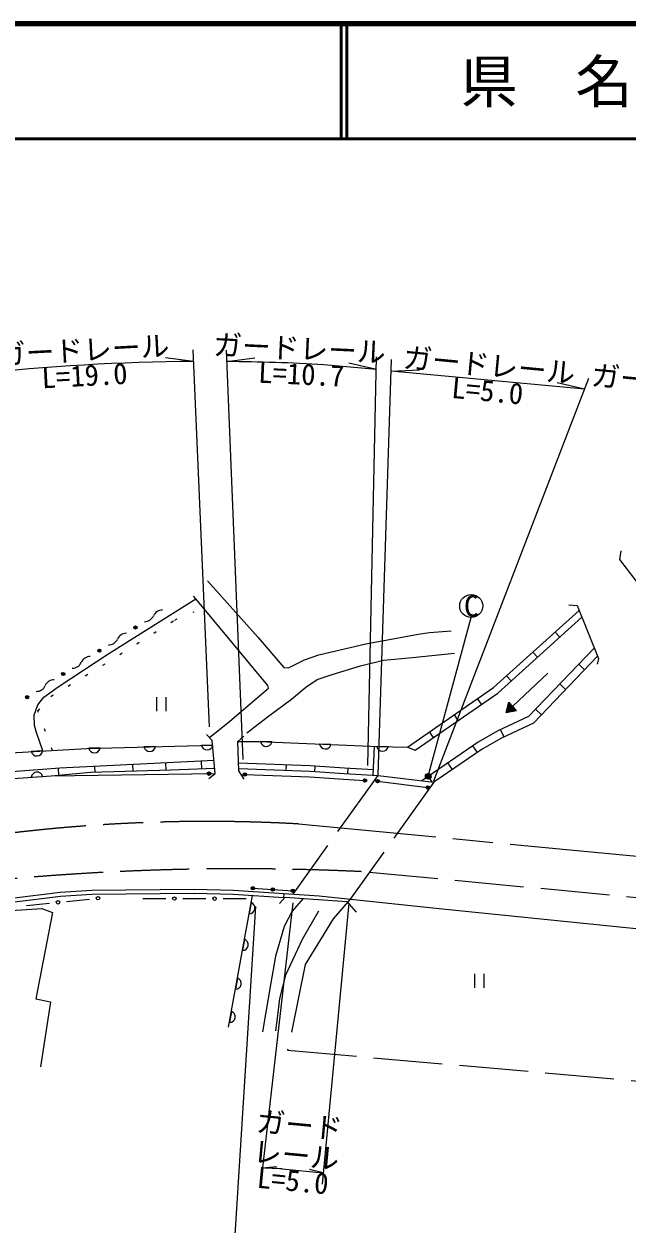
# Model space of a CAD drawing. Units: millimetres, scale not verified. Extents: x 40000 to 680000, y 20000 to 380000.
# Drawn here: x 270159 to 322622, y 275651 to 380000 of the extents above; entities that cross this region are included whole.
import ezdxf
from ezdxf.enums import TextEntityAlignment as Align

# ---------------------------------------------------------------- set-up
doc = ezdxf.new("R2010")
doc.units = ezdxf.units.MM
doc.header["$LTSCALE"] = 1000
for name, pattern in [('CHAIN', [18.5, 12, -1.5, 3.5, -1.5]), ('DASHED', [7.5, 6, -1.5]), ('DOTTED', [1.75, 0.25, -1.5])]:
    doc.linetypes.add(name, pattern=pattern)
for name, color, linetype, lineweight in [('M-BGD', 7, 'Continuous', 13), ('M-BMK', 2, 'CHAIN', 13), ('M-STR-HTXT', 7, 'Continuous', 13), ('M-STR-STRC', 7, 'Continuous', 13), ('M-TTL', 2, 'Continuous', 140), ('M-TTL-LINE', 7, 'Continuous', 50)]:
    doc.layers.add(name, color=color, linetype=linetype, lineweight=lineweight)
doc.layers.add('M-TTL-TXT', color=7, linetype='Continuous')
doc.styles.add('ＭＳ ゴシック', font='')
doc.styles.get('ＭＳ ゴシック').set_extended_font_data('MS Gothic')

msp = doc.modelspace()

# ---------------------------------------------------------------- hatches: boundary and pattern name
at = {"layer": 'M-BGD'}
for points in [[(279972, 327599, 0.41421), (279779, 327641, 0.41421), (279737, 327447, 1)], [(276833, 325578, 0.41421), (276640, 325620, 0.41421), (276598, 325426, 1)], [(273694, 323557, 0.41421), (273501, 323599, 0.41421), (273459, 323405, 1)], [(270555, 321536, 0.41421), (270362, 321578, 0.41421), (270320, 321384, 1)], [(312336, 321041), (312096, 320129), (313021, 320313)], [(286103, 314811, -1), (286403, 314811, -1)], [(289225, 314741, -1), (289525, 314741, -1)], [(299676, 314214, -1), (299976, 314214, -1)], [(300778, 314151, -1), (301078, 314151, -1)], [(305153, 313610, -1), (305453, 313610, -1)], [(289921, 304849, -1), (290221, 304849, -1)], [(291662, 304738, -1), (291962, 304738, -1)], [(293402, 304627, -1), (293702, 304627, -1)]]:
    msp.add_hatch(color=256, dxfattribs=at).paths.add_polyline_path(points)
at = {"layer": 'M-STR-HTXT'}
msp.add_hatch(color=256, dxfattribs=at).paths.add_polyline_path([(305507, 314754, -1), (305151, 314404, -0.41421), (305154, 314758, -0.41421)])

# ---------------------------------------------------------------- linework, layer by layer
at = {"layer": 'M-BGD'}
for p, q in [((316765, 326670), (316363, 327116)), ((314832, 324931), (314430, 325377)), ((312678, 320677), (315736, 323556)), ((318926, 323843), (318421, 324328)), ((312549, 322877), (312148, 323323)), ((317274, 322124), (316770, 322609)), ((281693, 321451), (281693, 320251)), ((282493, 321451), (282493, 320251)), ((309964, 320844), (309622, 321337)), ((312096, 320129), (312336, 321041)), ((313021, 320313), (312336, 321041)), ((315177, 319941), (314672, 320426)), ((307941, 319444), (307599, 319937)), ((312096, 320129), (313021, 320313)), ((305792, 317957), (305451, 318451)), ((311928, 318003), (311627, 318635)), ((286578, 317292), (285588, 317266)), ((291725, 317565), (290735, 317607)), ((296864, 317346), (295874, 317388)), ((309600, 316660), (309204, 317237)), ((271783, 316788), (270794, 316731)), ((276783, 317040), (275793, 317015)), ((281588, 317164), (280597, 317138)), ((300536, 314674), (300643, 317185)), ((301856, 317153), (300866, 317172)), ((273191, 314692), (273148, 315265)), ((276344, 314961), (276320, 315428)), ((279649, 315058), (279622, 315594)), ((282519, 315143), (282489, 315738)), ((285639, 315240), (285606, 315895)), ((292980, 315107), (292999, 315607)), ((295461, 315001), (295496, 315499)), ((298325, 314801), (298354, 315300)), ((307443, 315180), (307047, 315757)), ((270789, 314507), (271778, 314577)), ((272519, 314630), (286796, 314818)), ((300928, 314151), (305303, 313610)), ((305663, 314091), (305329, 314579)), ((290071, 304849), (293552, 304627)), ((273859, 303700), (275849, 303900)), ((280491, 303953), (282491, 303951)), ((283991, 303949), (285991, 303946)), ((287491, 303944), (289491, 303942)), ((287963, 292779), (290041, 304231)), ((292889, 304058), (292382, 303519)), ((292774, 304046), (292797, 304395)), ((292889, 304058), (298250, 303700)), ((298250, 303700), (299071, 302777)), ((270377, 303350), (272367, 303550)), ((289927, 303606), (289750, 302631)), ((289347, 300406), (289170, 299431)), ((309357, 297401), (309357, 296201)), ((310157, 297401), (310157, 296201)), ((288735, 297035), (288558, 296060)), ((288210, 294139), (288033, 293164))]:
    msp.add_line(p, q, dxfattribs=at)
at = {"layer": 'M-BGD', "linetype": 'DASHED'}
for p, q in [((300948, 314650), (293546, 304344)), ((305827, 314072), (298526, 303907)), ((492825, 287992), (299524, 306288)), ((293096, 290765), (327429, 287748))]:
    msp.add_line(p, q, dxfattribs=at)
at = {"layer": 'M-BGD'}
for points in [[(322081, 334176), (321962, 333425), (324635, 329962), (325244, 329842)], [(286110, 331592), (290528, 326662), (292757, 324056), (293166, 324015), (294576, 324707), (295798, 325157), (299886, 326093), (304452, 326951), (305438, 327096), (307326, 327233)], [(271789, 316789), (271239, 318398), (271064, 318997), (271051, 319906), (271356, 320790), (271882, 321452), (273120, 322371), (277553, 325273), (284337, 329509), (285117, 330025)], [(286285, 317944), (288074, 319386), (291421, 322255), (291382, 322487), (285117, 330025), (284919, 330243)], [(303528, 317120), (311002, 322292), (318460, 329002)], [(317560, 329478), (318280, 329446), (320151, 324828), (320018, 324344)], [(304186, 316846), (311375, 321820), (318699, 328411)], [(319780, 325743), (314064, 319793), (311391, 318523), (309658, 317548), (304772, 314197)], [(289532, 318372), (291429, 319812), (293424, 321302), (294668, 322321), (295679, 323002), (296963, 323438), (299422, 324176), (301445, 324679), (303964, 324910), (307613, 325280)], [(320068, 325032), (314480, 319216), (311713, 317901), (310028, 316953), (305827, 314072)], [(248633, 314375), (251263, 314763), (256704, 315493), (261201, 315914), (267972, 316568), (275606, 317010), (286578, 317292)], [(286233, 314393), (286796, 314818), (286544, 317685), (286026, 318203)], [(289320, 314325), (288846, 315054), (288768, 317612), (289296, 318066)], [(288768, 317612), (290620, 317612), (300996, 317170), (303528, 317120), (304186, 316846)], [(286696, 315950), (273279, 315275), (258812, 314187), (254876, 313753)], [(267181, 314250), (272519, 314630), (275932, 314949), (282946, 315155), (286756, 315276)], [(288825, 315762), (295069, 315530), (298032, 315318), (300557, 315173)], [(288840, 315261), (295042, 315030), (298000, 314819), (300972, 314649), (305827, 314072)], [(289375, 314741), (295015, 314531), (297968, 314320), (299826, 314214)], [(200410, 293736), (210707, 295439), (213338, 295954), (217172, 296339), (219652, 296551), (225214, 297358), (246700, 300944), (251011, 301721), (256027, 302410), (259405, 302876), (263283, 303313), (269093, 303990), (273292, 304497), (276056, 304672), (284969, 304771), (288400, 304693), (295846, 304188), (306292, 303094), (324551, 301218)], [(254639, 301866), (256075, 302063), (259449, 302529), (263323, 302965), (269135, 303643), (273324, 304149), (276069, 304322), (284967, 304421), (288384, 304344), (292774, 304046)], [(294444, 303954), (293501, 302858), (292804, 301513), (292048, 298953), (291612, 296460), (291184, 293890), (290917, 292358)], [(261460, 290392), (263281, 299122), (265984, 298846), (266795, 302760), (271710, 303097), (272645, 302728), (271185, 295225), (272472, 294974), (271608, 289322)], [(295776, 302849), (294355, 300381), (292919, 297282), (292394, 295251), (292221, 293781), (292032, 292441)]]:
    msp.add_lwpolyline(points, dxfattribs=at)
at = {"layer": 'M-BGD', "linetype": 'DOTTED'}
msp.add_lwpolyline([(272626, 316837), (271364, 320247), (272493, 321524), (277014, 324240), (283268, 328168), (284976, 328880)], dxfattribs=at)
at = {"layer": 'M-BGD', "linetype": 'DASHED'}
msp.add_lwpolyline([(298526, 303907), (297053, 302185), (294621, 298216), (293096, 290765)], dxfattribs=at)
at = {"layer": 'M-BGD'}
for centre, radius in [((279855, 327523), 140), ((276715, 325502), 140), ((273576, 323481), 140), ((270437, 321460), 140), ((286253, 314811), 150), ((289375, 314741), 150), ((299826, 314214), 150), ((300928, 314151), 150), ((305303, 313610), 150), ((290071, 304849), 150), ((291812, 304738), 150), ((293552, 304627), 150), ((273113, 303625), 150), ((276596, 303976), 150), ((283241, 303950), 150), ((286741, 303945), 150)]:
    msp.add_circle(centre, radius, dxfattribs=at)
for centre, radius, start, end in [((282200, 328191), 848, 89.37519, 156.17217), ((280649, 328876), 848, 269.37513, 336.17211), ((279061, 326170), 848, 89.37519, 156.17217), ((277509, 326855), 848, 269.37513, 336.17211), ((275921, 324149), 848, 89.37519, 156.17217), ((274370, 324834), 848, 269.37513, 336.17211), ((271231, 322813), 848, 269.37513, 336.17211), ((272782, 322128), 848, 89.37519, 156.17217), ((286081, 317377), 505, 192.6437, 350.30189), ((291234, 317683), 505, 188.73093, 346.38912), ((296374, 317464), 505, 188.73093, 346.38912), ((271283, 316857), 505, 194.48566, 352.14385), ((276285, 317125), 505, 192.6437, 350.30189), ((281090, 317249), 505, 192.6437, 350.30189), ((301363, 317260), 505, 190.04754, 347.70573), ((271291, 314444), 505, 15.23661, 172.8948), ((289742, 303136), 505, 270.89019, 68.54838), ((289162, 299936), 505, 270.89019, 68.54838), ((288551, 296565), 505, 270.89019, 68.54838), ((288025, 293669), 505, 270.89019, 68.54838)]:
    msp.add_arc(centre, radius, start, end, dxfattribs=at)
at = {"layer": 'M-BGD', "linetype": 'DASHED'}
msp.add_arc((288923, 81664), 224875, 87.29806, 96.66714, dxfattribs=at)
at = {"layer": 'M-BMK'}
msp.add_line((294034, 310437), (473404, 293463), dxfattribs=at)
msp.add_arc((286083, 167027), 143630, 86.82688, 98.06194, dxfattribs=at)
at = {"layer": 'M-STR-HTXT'}
for p, q in [((284917, 350654), (282483, 350977)), ((286284, 318870), (284874, 351654)), ((289232, 316038), (287767, 351650)), ((287808, 350649), (290243, 350966)), ((300072, 315528), (300838, 351067)), ((300974, 314715), (302143, 350823)), ((300813, 349945), (296248, 350376)), ((300813, 349945), (298425, 350513)), ((302111, 349822), (304564, 349934)), ((318928, 348234), (302111, 349822)), ((305828, 314190), (319301, 349203)), ((318928, 348234), (316539, 348802)), ((305329, 314579), (309066, 328395)), ((290289, 303252), (287544, 259631)), ((293561, 303580), (290784, 279535)), ((298410, 303546), (296106, 279103)), ((290899, 280530), (292121, 280642)), ((292607, 280438), (296200, 280098)), ((296200, 280098), (295006, 280383))]:
    msp.add_line(p, q, dxfattribs=at)
msp.add_circle((305329, 314579), 250, dxfattribs=at)
for centre, radius, start, end in [((286084, 167215), 183443, 90.36468, 96.32758), ((286084, 167215), 183443, 86.82402, 89.46157), ((285797, 170137), 110511, 86.46721, 87.35406)]:
    msp.add_arc(centre, radius, start, end, dxfattribs=at)
at = {"layer": 'M-STR-STRC'}
msp.add_circle((309066, 329395), 1000, dxfattribs=at)
at = {"layer": 'M-TTL'}
msp.add_line((680000, 380000), (40000, 380000), dxfattribs=at)
at = {"layer": 'M-TTL-LINE'}
for p, q in [((297750, 380000), (297750, 370000)), ((298250, 380000), (298250, 370000)), ((40000, 370000), (680000, 370000))]:
    msp.add_line(p, q, dxfattribs=at)

# ---------------------------------------------------------------- texts
at = {"layer": 'M-STR-HTXT', "style": 'ＭＳ ゴシック'}
for s, rotation, p in [('ガードレール', 3.087, (275386, 350190)), ('ガードレール', 357.351, (294060, 350329)), ('ガードレール', 354.604, (310505, 348873)), ('ガードレール', 354.604, (326848, 347330)), ('ガード', 354.594, (293998, 282799)), ('レール', 354.594, (293695, 280179))]:
    msp.add_text(s, height=1833, rotation=rotation, dxfattribs=at).set_placement(p, align=Align.BOTTOM_CENTER)
for s, rotation, p in [('L=10.7', 357.351, (294327, 350472)), ('L=19.0', 3.087, (275377, 350345)), ('L=5.0', 354.604, (310567, 349023)), ('L=5.0', 354.594, (293640, 280340))]:
    msp.add_text(s, height=1833, rotation=rotation, dxfattribs=at).set_placement(p, align=Align.TOP_CENTER)
at = {"layer": 'M-STR-STRC', "style": 'ＭＳ ゴシック'}
msp.add_text('C', height=1833, dxfattribs=at).set_placement((309066, 329395), align=Align.MIDDLE_CENTER)
at = {"layer": 'M-TTL-TXT', "style": 'ＭＳ ゴシック'}
msp.add_text('県\u3000名', height=3666, dxfattribs=at).set_placement((315625, 375000), align=Align.MIDDLE_CENTER)

doc.saveas('drawing.dxf')
